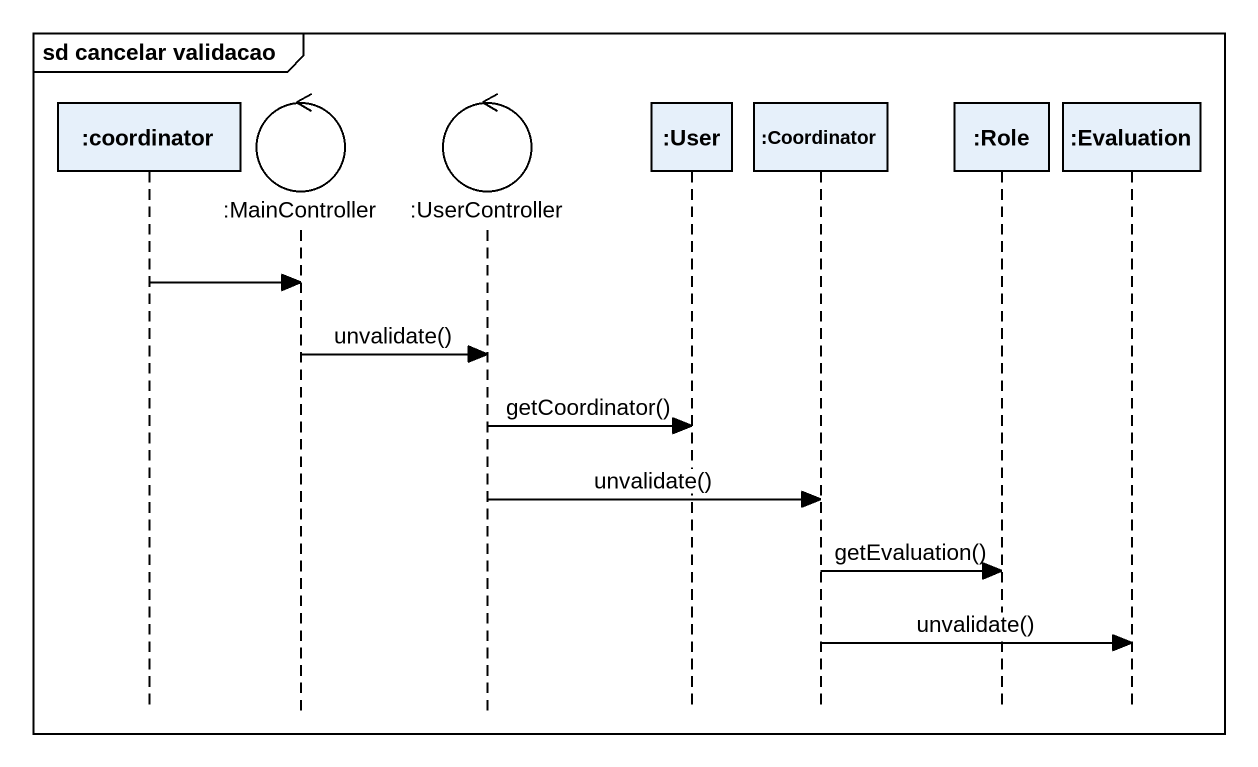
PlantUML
@startuml
mainframe sd cancelar validacao
hide footbox
participant ":coordinator" as coordinator
control ":MainController" as MainController
control ":UserController" as UserController
participant ":User" as User
participant ":Coordinator" as Coordinator
participant ":Role" as Role
participant ":Evaluation" as Evaluation

coordinator -> MainController
MainController -> UserController : unvalidate()
UserController -> User : getCoordinator()
UserController -> Coordinator : unvalidate()
Coordinator -> Role : getEvaluation()
Coordinator -> Evaluation : unvalidate()
@enduml
